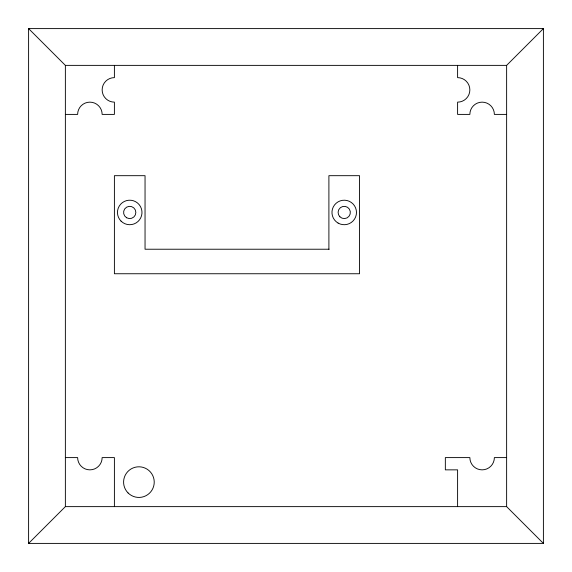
<?xml version="1.0" encoding="UTF-8"?>
<svg xmlns="http://www.w3.org/2000/svg" width="572" height="572" viewBox="0 0 572 572"><rect width="100%" height="100%" fill="white"/><g stroke="black" fill="none" stroke-linecap="round" stroke-linejoin="round"><path stroke-width="0.86" d="M28.6 543.4L65.372 506.628L506.628 506.628L543.4 543.4L28.6 543.4L28.6 28.6L543.4 28.6L543.4 543.4M28.6 28.6L65.372 65.372L506.628 65.372L543.4 28.6M65.372 114.4L77.628 114.4A12.255 12.255 0 0 1 89.883 102.145A12.255 12.255 0 0 1 102.145 114.4L114.4 114.4L114.4 102.145A12.255 12.255 0 0 1 102.145 89.883A12.255 12.255 0 0 1 114.4 77.628L114.4 65.372M506.628 114.4L494.372 114.4A12.255 12.255 0 0 0 482.117 102.145A12.255 12.255 0 0 0 469.855 114.4L457.6 114.4L457.6 102.145A12.255 12.255 0 0 0 469.855 89.883A12.255 12.255 0 0 0 457.6 77.628L457.6 65.372M329.157 249.228L145.045 249.228L145.045 175.683L114.4 175.683L114.4 273.745L359.545 273.745L359.545 175.683L328.9 175.683L328.9 249.228M65.372 457.6L77.628 457.6A12.255 12.255 0 0 0 89.883 469.855A12.255 12.255 0 0 0 102.145 457.6L114.4 457.6L114.4 506.628M506.628 457.6L494.372 457.6A12.255 12.255 0 0 1 482.117 469.855A12.255 12.255 0 0 1 469.855 457.6L445.345 457.6L445.345 469.855L457.6 469.855L457.6 506.628M506.628 65.372L506.628 506.628M65.372 65.372L65.372 506.628M128.078 492.95A15.322 15.322 0 0 0 153.711 486.078A15.322 15.322 0 0 0 134.949 467.317A15.322 15.322 0 0 0 128.078 492.95M121.057 221.121A12.255 12.255 0 0 0 141.563 215.63A12.255 12.255 0 0 0 126.548 200.615A12.255 12.255 0 0 0 121.057 221.121M338.095 223.073A12.255 12.255 0 0 0 356.478 212.455A12.255 12.255 0 0 0 338.095 201.845A12.255 12.255 0 0 0 338.095 223.073M126.655 217.768A6.128 6.128 0 0 0 135.85 212.455A6.128 6.128 0 0 0 126.655 207.15A6.128 6.128 0 0 0 126.655 217.768M339.89 216.788A6.128 6.128 0 0 0 350.143 214.042A6.128 6.128 0 0 0 342.635 206.535A6.128 6.128 0 0 0 339.89 216.788"/></g></svg>
